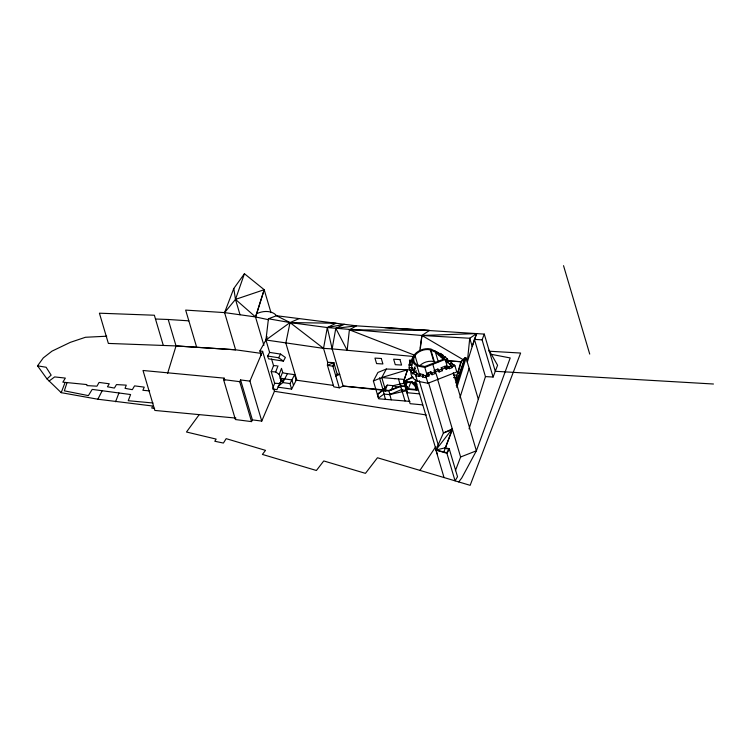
<?xml version="1.0" encoding="UTF-8"?>
<svg xmlns="http://www.w3.org/2000/svg" width="751" height="751" viewBox="0 0 751 751"><rect width="100%" height="100%" fill="white"/><g stroke="black" fill="none" stroke-linecap="round" stroke-linejoin="round"><path stroke-width="1.13" d="M458.176 372.656L461.302 361.747L464.991 357.964L466.08 357.992L478.321 399.316M261.217 355.373L259.902 350.933L265.938 339.996L268.436 318.771L290.036 322.564L336.016 323.249L327.323 327.549L323.531 348.38L327.652 362.292L327.417 365.268L333.81 386.831L339.311 387.826L343.16 386.08L383.714 389.872M420.41 347.957L421.931 335.472L429.459 330.44L356.5 325.84L276.499 315.73A15.161 10.42 -16.5 0 0 256.72 313.711L255.49 316.931L263.92 345.376M419.668 351.064L421.931 335.472L476.641 333.594L472.191 346.521L469.741 338.26L421.931 335.472L327.323 327.549L290.036 322.564L276.499 315.73L268.436 318.771M267.178 336.758L265.938 339.996L323.531 348.38L332.149 348.886L335.8 328.328L344.362 324.301L327.323 327.549L332.149 348.886L343.16 386.08L383.188 390.257L379.508 377.819M455.604 379.884L460.851 361.747L464.991 357.964L456.279 385.761M456.054 379.884L456.937 376.842M458.579 373.322L458.579 371.407L458.129 373.322L457.81 372.252M412.834 370.393L411.736 367.483L409.201 367.887L409.398 368.581L409.107 364.789L410.074 361.606L412.327 362.095L411.773 365.286M411.257 360.762L413.444 361.231L412.599 362.555M167.614 373.341L176.044 345.929L168.205 319.485L155.476 319.006M256.72 313.711L264.192 289.708L244.432 273.73L233.786 288.497L224.587 312.604L235.598 349.797L260.785 353.327M456.833 387.507L466.08 357.992M459.894 397.842L469.14 368.319M469.075 428.83L485.446 376.589L474.425 339.396L476.641 333.594L469.741 338.26L467.31 362.123L474.425 339.396L482.086 339.846L493.097 377.04L485.446 376.589M224.587 312.604L235.485 299.396L264.192 289.708L255.49 316.931L224.587 312.604L185.657 310.097L196.678 347.291L235.598 349.797L176.044 345.929L108.369 343.423L99.414 313.195L154.359 315.232L163.314 345.46M422.71 404.892L410.102 403.691L403.569 381.649L407.54 369.745L410.947 370.036M67.036 382.597L64.333 390.839L88.374 395.617L92.204 389.394L130.599 394.538L128.243 400.705L153.026 402.996M409.952 401.4L378.654 398.79L373.378 380.992L377.922 372.458L386.324 369.032L407.54 369.745L403.569 381.649L414.824 382.719L415.641 385.479L416.561 383.78M244.432 273.73L235.485 299.396L240.038 314.772M456.007 382.954L464.991 357.964M154.622 408.422L151.777 408.056L152.566 406L97.855 399.222L61.197 392.66L65.112 382.4M115.579 401.747L118.93 392.97M252.402 419.884L261.761 421.086L249.923 381.132L240.573 379.94L252.402 419.884L251.538 421.611L235.401 419.546L223.563 379.602L224.127 378.138L143.009 370.487L154.847 410.44L235.955 418.091M272.838 387.976L274.65 383.245L271.214 371.67L273.533 365.624L271.571 359.006M271.214 371.67L275.673 371.933L277.992 365.878M281.278 381.461L279.184 374.411L281.494 368.356L282.714 372.477M385 391.121L387.291 385.113L393.083 385.657L397.251 387.028M406.591 390.717L389.666 394.604L389.882 394.04L389.666 394.604L383.855 394.115L378.457 398.124L377.631 393.984L383.029 389.976L388.849 390.464L400.931 385.826L406.854 386.324L408.15 389.619M391.478 389.844L393.083 385.657L409.896 381.959M406.338 387.619L405.775 389.084L417.03 390.163L416.054 385.47L417.03 390.163M407.089 392.106L406.835 392.67L407.577 392.707L406.516 389.131L407.361 386.925C398.565 383.968 391.524 393.139 382.794 390.539L377.396 394.547L377.631 393.984M408.093 389.375L411.013 381.715M482.086 339.846L484.273 334.101L384.822 327.652M444.038 477.561L435.88 450.009L443.419 432.998L452.29 428.896L443.719 452.346M452.29 428.896L435.88 450.009L446.901 453.294L449.351 449.192L445.221 448.422L452.459 429.45L443.419 432.998L428.455 382.466M455.388 470.699L460.616 456.993L437.486 378.898M493.097 377.04L497.584 365.268L489.042 350.219M425.554 376.955L426.286 375.143L428.192 374.392L428.981 375.941L425.554 376.955L425.761 377.64L422.625 377.03L423.489 374.589L419.997 373.904L419.133 376.345L415.998 375.735L416.908 373.256L414.674 371.895L412.468 373.116L412.675 373.801L414.665 372.449M249.923 381.132L262.606 351.355L259.902 350.933M261.761 421.086L274.434 391.309L262.606 351.355M383.029 389.976L385.404 399.354M385.939 390.22L385.695 390.783L381.78 377.556L386.324 369.032M388.849 390.464L391.215 399.842M400.687 386.389L400.931 385.826M389.666 394.604L401.982 389.375M406.61 386.887L406.854 386.324L407.652 389.009M404.188 381.114L406.141 389.121L404.188 381.114L404.92 381.189L406.873 389.187L405.653 385.056L407.558 381.442L405.484 384.503L404.92 381.189M405.484 384.503L405.737 383.939M407.558 381.442L405.653 385.056M415.078 385.958L415.322 385.394L416.298 390.088L415.078 385.958L411.464 382.4L412.149 381.884L411.895 382.447L414.909 385.404L414.345 382.09L415.078 382.156L414.824 382.719M415.641 385.479L415.35 383.076M251.538 421.611L239.71 381.668L240.573 379.94M97.855 399.222L102.183 390.727M272.482 388.924L276.959 389.656L279.982 382.747L284.713 378.917L291.886 379.931L293.519 385.441M278.086 386.389L282.808 382.569L287.455 373.66L294.627 374.674L296.251 380.184L291.613 389.093L278.33 387.216M291.613 389.093L289.98 383.583L294.627 374.674M268.173 357.88L267.628 356.04L269.609 352.397L265.938 339.996L290.036 322.564L299.142 318.593M267.628 356.04L278.602 357.739L280.583 354.087L285.389 357.467L283.409 361.109L268.445 358.8M415.81 386.033L416.908 383.996M446.742 452.74L449.192 448.647L445.052 447.868L435.88 450.009L446.742 452.74L455.068 480.847L457.519 476.744L449.192 448.647M415.998 375.735L416.908 373.256L417.068 373.979L420.203 374.599L419.133 376.345M422.625 377.03L423.489 374.589M415.078 366.741L414.233 368.065A15.583 10.711 -16.5 0 0 413.407 370.797M419.931 470.389L435.843 446.573M61.197 392.66L47.003 378.926L37.55 365.84L43.286 357.908L51.997 351.139L70.322 342.343L85.454 337.274L106.745 336.204M334.289 364.357L332.928 366.253L339.311 387.826M337.199 374.167L335.828 376.063L339.677 374.317L337.199 374.167L333.782 362.649L327.652 362.292M199.212 414.627L186.483 432.013L216.166 439.1L214.795 441.259L223.394 443.062L226.173 438.659L265.525 450.365L262.399 454.43L316.406 470.492L323.747 460.945L365.455 473.355L377.453 457.753L470.145 485.324L520.621 353.045L489.014 351.205M458.72 481.926L461.762 477.974L476.387 450.807L510.211 357.945L492.046 354.472M382.991 389.6L387.291 385.113M439.044 355.016L440.63 353.43L445.315 357.607L445.108 356.913L443.081 358.218L443.287 358.903M414.167 356.453L412.036 358.537L412.243 359.222L410.271 362.301L410.074 361.606M47.003 378.926L51.143 375.125L46.102 367.248L37.55 365.84M49.097 381.039L54.654 376.918L65.346 378.091L62.84 382.175L86.863 384.568L86.909 385.601L96.963 386.183L99.066 382.428L109.252 383.77L107.459 386.774L114.396 388.07L116.461 384.578L126.271 385.15L125.051 388.351L132.326 389.675L134.56 385.873L144.239 387.14L142.868 390.295L149.58 390.895M440.893 356.256L442.921 354.951M441.1 356.941L443.128 355.645M445.108 356.913L447.296 358.875L445.268 360.18L445.474 360.865L447.662 362.827L447.455 362.142L449.483 360.846L454.055 365.455L453.857 364.77L450.985 365.446L451.971 367.69L449.445 368.675L448.45 366.441L445.315 367.671L444.902 366.291L441.241 367.727L442.433 370.665L439.1 371.97L437.899 369.041L434.238 370.478L435.43 373.407L432.06 374.73L430.867 371.801L427.788 373.012L428.192 374.392M445.474 360.865L447.502 359.569L447.296 358.875M452.027 366.76L449.642 364.104L451.67 362.808M449.84 364.798L451.867 363.493M412.675 373.801L410.346 370.722L412.552 369.501M410.544 371.407L412.75 370.187L414.815 372.618L414.674 371.895M412.524 376.899L403.569 381.649L413.134 377.284M373.378 380.992L381.78 377.556L407.54 369.745M440.63 353.43L440.837 354.125L430.905 349.027L428.164 348.671A12.786 8.787 -16.5 0 0 414.712 354.388L413.322 356.547A12.786 8.787 -16.5 0 0 415.012 364.676L417.002 365.887L424.813 367.417L445.155 359.429L447.671 367.943M431.271 373.181L434.641 371.858M438.312 370.421L441.644 369.107M427.788 373.012L428.568 374.561L431.647 373.36L432.06 374.73M434.238 370.478L435.026 372.036L438.687 370.59L439.1 371.97M441.241 367.727L442.029 369.285L445.69 367.84L446.103 369.22L449.239 367.99L449.445 368.675M448.657 367.126L451.182 366.131L451.088 365.399M451.764 366.995L454.946 365.746L456.786 371.952L427.957 383.263L417.387 381.189L414.308 379.311A18.118 12.448 -16.5 0 1 410.947 370.985M460.616 456.993L476.387 450.807L453.257 372.721M409.107 364.789L411.642 364.366M409.314 365.474L411.839 365.061M453.538 377.631L456.983 377.077M460.851 361.747L449.408 360.968M458.223 372.609L457.735 372.496M429.459 330.44L349.384 329.802L347.169 350.295L335.8 328.328L356.5 325.84L349.384 329.802L414.937 355.336M411.539 360.236L409.426 360.114L410.403 363.409M713.45 384.014L495.284 371.294L484.273 334.101M411.848 367.952L411.567 364.385M273.533 365.624L276.875 365.812M406.516 389.131L405.775 389.084L406.028 388.52L417.284 389.6M274.65 383.245L280.226 383.573L279.982 382.747M168.205 319.485L188.839 320.837M447.568 360.799L461.499 361.729M176.044 345.929L196.678 347.291M453.576 375.012L457.002 375.247M381.78 377.556L404.413 379.443M401.738 389.938L406.685 390.379M332.149 348.886L414.655 356.603M394.913 378.654L394.547 378.626M406.835 392.67L419.678 393.899M223.563 379.602L239.71 381.668M430.304 349.844L427.873 349.525A11.594 7.97 -16.5 0 0 415.669 354.707L414.421 356.669A11.594 7.97 -16.5 0 0 415.951 364.038L417.697 365.099L424.888 366.507L443.334 359.269L435.449 352.181L430.304 349.844L433.778 361.55L436.2 362.649M434.594 350.895L435.242 350.98M433.778 361.55L431.346 361.231A11.594 7.97 -16.5 0 0 419.687 365.793M295.659 380.1L333.406 385.413M282.808 382.569L289.98 383.583M269.609 352.397L280.583 354.087M274.434 391.309L426.258 414.965M284.713 378.917L280.301 378.157L282.348 372.778L287.455 373.66M423.686 375.284L426.831 375.894L426.624 375.209M412.468 373.116L415.801 375.04M418.936 375.66L422.419 376.335M268.52 319.71L255.49 316.931L235.485 299.396L233.786 288.497M421.931 335.472L463.273 359.748M278.602 357.739L283.409 361.109M275.673 371.933L279.184 374.411M323.531 348.38L290.036 322.564L285.84 343.076L296.852 380.269M453.857 364.77L454.946 365.746M447.502 359.569L449.68 361.531L449.483 360.846M436.312 351.487L445.155 359.429M447.455 362.142L449.642 364.104M446.103 365.474L448.657 367.774M412.149 381.884L415.162 384.841L414.618 383.01M412.43 382.55L413.876 383.977M283.324 381.292L280.301 378.157L281.25 381.546M451.182 366.131L451.971 367.69M448.45 366.441L449.239 367.99M444.902 366.291L445.69 367.84M445.315 367.671L446.103 369.22M437.899 369.041L438.687 370.59M434.913 370.215L437.946 379.339M430.867 371.801L431.647 373.36M409.201 367.887L410.346 370.722M563.532 265.676L589.723 354.078M442.029 369.285L442.433 370.665M435.449 352.181L438.284 361.757M430.924 350.116L434.397 361.832M432.792 364.282L434.998 371.726M435.026 372.036L435.43 373.407M428.568 374.561L428.981 375.941M424.813 367.417L427.019 374.862M426.286 375.143L426.484 375.829M426.117 377.068L427.957 383.263M445.052 447.868L445.221 448.422M415.05 355.683L417.885 365.268M419.997 373.904L420.203 374.599M417.002 365.887L419.837 375.462M419.189 380.635L438.359 445.343M412.261 362.076L412.534 362.78M415.556 374.993L417.387 381.189M412.487 369.539L412.684 370.224M411.651 367.483L411.942 368.178M415.463 380.156L436.613 451.558M398.49 378.955L405.014 400.987M264.192 289.708L270.998 312.679M224.127 378.138L224.784 380.363M437.504 454.336A15.583 10.711 -16.5 0 1 436.951 452.675M414.327 372.402A14.588 10.026 -16.5 0 1 415.153 368.159A14.588 10.026 -16.5 0 0 414.308 372.327M416.176 372.693A12.786 8.787 -16.5 0 1 416.11 370.506M333.782 362.649L332.928 366.253L327.417 365.268L333.782 362.649M381.283 358.48L374.965 358.105L376.589 363.587L382.907 363.963L381.283 358.48M399.964 359.569L393.646 359.194L395.27 364.676L401.588 365.052L399.964 359.569"/></g></svg>
